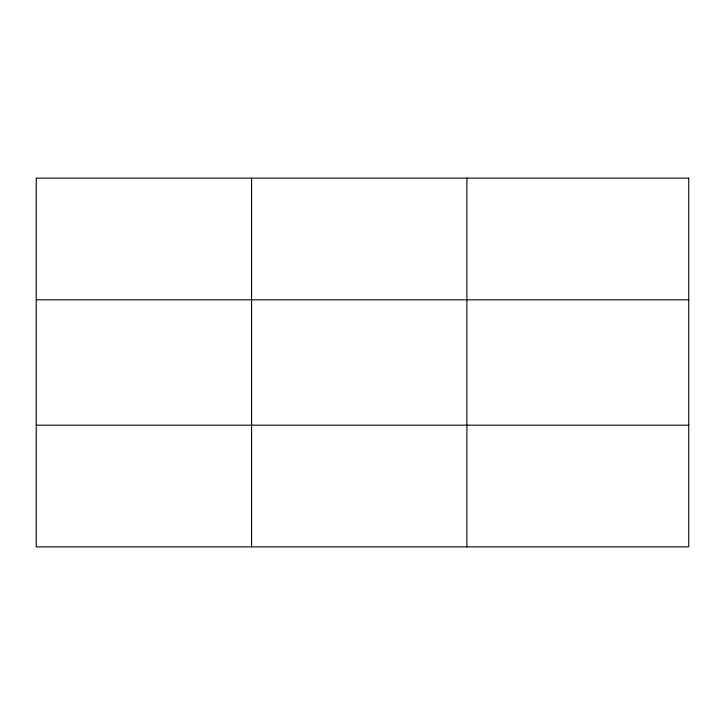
<?xml version="1.0" encoding="UTF-8"?>
<svg xmlns="http://www.w3.org/2000/svg" width="725" height="725" viewBox="0 0 725 725"><rect width="100%" height="100%" fill="white"/><g stroke="black" fill="none" stroke-linecap="round" stroke-linejoin="round"><path stroke-width="1.09" d="M251.575 178.132L251.575 546.868M466.9 178.132L466.9 546.868M36.25 299.815L688.75 299.815M36.25 425.185L688.75 425.185M688.75 178.132L688.75 546.868L36.25 546.868L36.25 178.132L688.75 178.132"/></g></svg>
